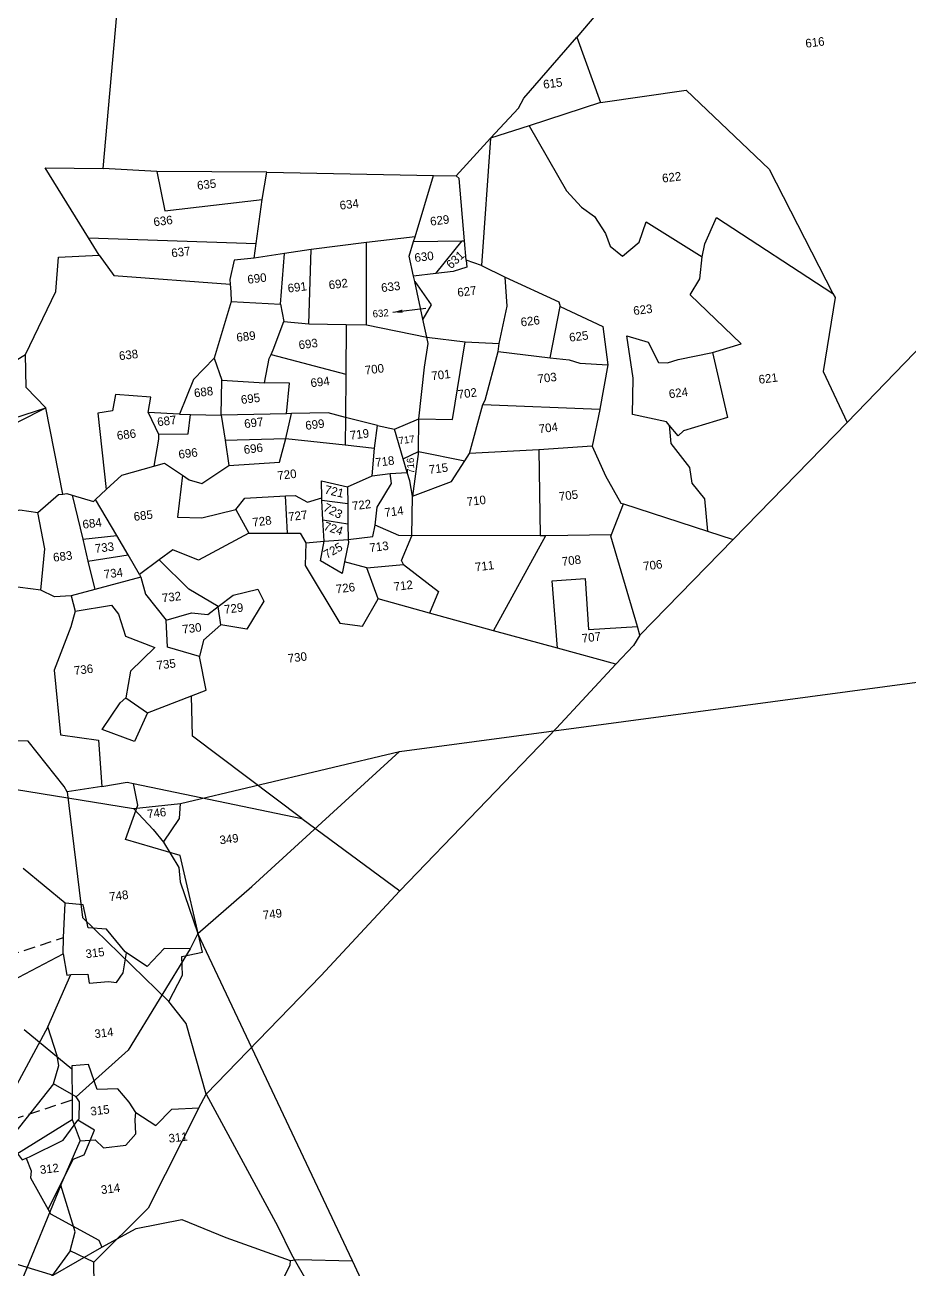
# Model space of a CAD drawing. Header units: metres. Extents: x 256559 to 258995, y 2202012 to 2204912.
# Drawn here: x 257346 to 257735, y 2203864 to 2204412 of the extents above; entities that cross this region are included whole.
import ezdxf

# ---------------------------------------------------------------- set-up
doc = ezdxf.new("R2010")
doc.units = ezdxf.units.M
doc.header["$MEASUREMENT"] = 0
doc.linetypes.add('DASHED', pattern=[0.75, 0.5, -0.25])
for name, color, linetype in [('OFF', 1, 'Continuous'), ('POLY_PARCEL', 6, 'Continuous'), ('POLY_SUBPARCEL', 6, 'DASHED'), ('SYM_ARROW', 1, 'Continuous'), ('TEXT_PARCEL', 7, 'Continuous')]:
    doc.layers.add(name, color=color, linetype=linetype)
doc.styles.get("Standard").update_dxf_attribs({"font": 'simplex.shx'})
doc.styles.add('TEXT_MAP', font='', dxfattribs={"height": 2.5})
doc.styles.get('TEXT_MAP').set_extended_font_data('Kruti Dev 050')
doc.dimstyles.get("Standard").update_dxf_attribs({"dimtxt": 0.18, "dimasz": 0.18, "dimexe": 0.18, "dimexo": 0.0625, "dimgap": 0.09, "dimtad": 0, "dimtih": 1, "dimtoh": 1, "dimdec": 4, "dimzin": 0, "dimdsep": 46, "dimtxsty": 'Standard', "dimcen": 0.09, "dimadec": 0, "dimazin": 0, "dimtfac": 1, "dimtdec": 4, "dimtofl": 0, "dimtmove": 0, "dimatfit": 3, "dimfxl": 1, "dimtolj": 1, "dimtzin": 0, "dimarcsym": 0})

# ---------------------------------------------------------------- blocks, each defined once
blk = doc.blocks.new('TEXTARROW')
blk.add_leader([(0, 0), (8.64, 0)], dimstyle='Standard', override={"dimtxt": 2.5, "dimasz": 2.5, "dimexe": 1.25, "dimexo": 0.625, "dimgap": 0.625, "dimtad": 1, "dimtih": 0, "dimtoh": 0, "dimzin": 8, "dimcen": 2.5, "dimtofl": 1})

msp = doc.modelspace()

# ---------------------------------------------------------------- linework, layer by layer
at = {"layer": 'OFF'}
for points in [[(257510.95, 2204091.91), (257872.85, 2204140.33)], [(257414.53, 2204069.01), (257510.95, 2204091.91)], [(257324.03, 2204078.13), (257393.75, 2204066.83)], [(257393.75, 2204066.83), (257414.53, 2204069.01)]]:
    msp.add_lwpolyline(points, dxfattribs=at)
at = {"layer": 'POLY_PARCEL'}
for points in [[(257556.54, 2204508.32), (257599.91, 2204419.14), (257589.1, 2204406.3)], [(257380.38, 2204348.6), (257386.51, 2204416.17), (257390.89, 2204468.01), (257391.84, 2204473.57), (257392.21, 2204480.61)], [(257551.1, 2204361.85), (257563.36, 2204375.15), (257565.73, 2204379.46), (257589.1, 2204406.3)], [(257589.1, 2204406.3), (257599.46, 2204377.67)], [(257599.46, 2204377.67), (257637.33, 2204383.08), (257673.81, 2204348.26), (257701.92, 2204293.58)], [(257599.46, 2204377.67), (257568.05, 2204367.39)], [(257568.05, 2204367.39), (257551.1, 2204361.85)], [(257568.05, 2204367.39), (257584.61, 2204338.78), (257591.2, 2204331.56), (257596.84, 2204327.46), (257601.8, 2204319.92), (257603.72, 2204314.36), (257609.29, 2204309.97), (257616.57, 2204316.12), (257619.59, 2204325.09), (257644.28, 2204309.7)], [(257535.89, 2204345.34), (257551.1, 2204361.85)], [(257551.1, 2204361.85), (257547.06, 2204305.84)], [(257374, 2204317.98), (257354.84, 2204348.88), (257380.38, 2204348.6)], [(257404.12, 2204347.16), (257380.38, 2204348.6)], [(257404.12, 2204347.16), (257407.59, 2204329.95), (257450.42, 2204334.92)], [(257452.51, 2204346.9), (257404.12, 2204347.16)], [(257450.42, 2204334.92), (257452.51, 2204346.9)], [(257452.51, 2204346.9), (257525.94, 2204345.4)], [(257517.82, 2204318.5), (257525.94, 2204345.4)], [(257525.94, 2204345.4), (257535.89, 2204345.34)], [(257539.67, 2204316.73), (257537.3, 2204344.09), (257535.89, 2204345.34)], [(257447.85, 2204315.56), (257450.42, 2204334.92)], [(257644.28, 2204309.7), (257645.47, 2204315.43), (257650.64, 2204326.9), (257701.92, 2204293.58)], [(257374, 2204317.98), (257447.85, 2204315.56)], [(257378.75, 2204310.32), (257374, 2204317.98)], [(257517.82, 2204318.5), (257496.4, 2204315.89)], [(257517.19, 2204316.4), (257517.82, 2204318.5)], [(257446.99, 2204309.03), (257447.85, 2204315.56)], [(257472.08, 2204312.92), (257460.34, 2204311.1)], [(257471.01, 2204280.14), (257472.08, 2204312.92)], [(257496.4, 2204315.89), (257472.08, 2204312.92)], [(257496.52, 2204279.73), (257496.4, 2204315.89)], [(257517.17, 2204301.11), (257515.25, 2204309.97), (257517.19, 2204316.4)], [(257517.19, 2204316.4), (257538.64, 2204316.71)], [(257526.95, 2204302.3), (257538.64, 2204316.71)], [(257538.64, 2204316.71), (257539.67, 2204316.73)], [(257540.41, 2204308.14), (257539.67, 2204316.73)], [(257346.3, 2204266.72), (257359.63, 2204294.43), (257360.74, 2204309.53), (257378.75, 2204310.32)], [(257378.75, 2204310.32), (257385.2, 2204301.46), (257436.43, 2204297.56)], [(257446.99, 2204309.03), (257438.18, 2204308.13), (257436.3, 2204299.72), (257436.43, 2204297.56)], [(257460.34, 2204311.1), (257446.99, 2204309.03)], [(257458.55, 2204288.75), (257460.34, 2204311.1)], [(257540.41, 2204308.14), (257540.67, 2204305.1), (257534.65, 2204303.24), (257526.95, 2204302.3)], [(257547.06, 2204305.84), (257540.41, 2204308.14)], [(257648.84, 2204267.46), (257661.54, 2204271.38), (257639.1, 2204292.88), (257643.25, 2204299.98), (257644.28, 2204309.7)], [(257526.95, 2204302.3), (257517.17, 2204301.11)], [(257517.67, 2204298.81), (257517.17, 2204301.11)], [(257547.06, 2204305.84), (257557.5, 2204300.63)], [(257554.84, 2204271.46), (257558.36, 2204287.88), (257557.5, 2204300.63)], [(257557.5, 2204300.63), (257581.16, 2204289.78), (257581.72, 2204287.8)], [(257436.43, 2204297.56), (257436.64, 2204294.3), (257436.84, 2204289.97)], [(257517.67, 2204298.81), (257524.97, 2204288.48), (257521.28, 2204282.14)], [(257521.28, 2204282.14), (257517.67, 2204298.81)], [(257436.84, 2204289.97), (257429.36, 2204265.01)], [(257436.84, 2204289.97), (257458.55, 2204288.75)], [(257701.92, 2204293.58), (257702.93, 2204291.75), (257697.58, 2204259.22), (257708.15, 2204236.78)], [(257458.55, 2204288.75), (257460.05, 2204281.12)], [(257577.4, 2204265.23), (257581.72, 2204287.8)], [(257581.72, 2204287.8), (257600.59, 2204279.04), (257602.79, 2204262.14)], [(257454.41, 2204266.71), (257455.37, 2204268.73), (257460.05, 2204281.12)], [(257460.05, 2204281.12), (257471.01, 2204280.14)], [(257471.01, 2204280.14), (257487.5, 2204279.87)], [(257487.5, 2204279.87), (257487.3, 2204258.02)], [(257487.5, 2204279.87), (257496.52, 2204279.73)], [(257496.52, 2204279.73), (257522.97, 2204274.34)], [(257522.97, 2204274.34), (257521.28, 2204282.14)], [(257708.15, 2204236.78), (257750.28, 2204280.34)], [(257519.56, 2204238.26), (257521.99, 2204261.02), (257523.59, 2204271.49), (257522.97, 2204274.34)], [(257522.97, 2204274.34), (257539.94, 2204272.19)], [(257629.84, 2204235.5), (257628.61, 2204236.99), (257613.57, 2204240.26), (257613.93, 2204256.27), (257611.06, 2204274.94), (257620.57, 2204272.1), (257625.15, 2204263.07), (257629.07, 2204263), (257633.8, 2204264.48), (257648.84, 2204267.46)], [(257519.56, 2204238.26), (257534.3, 2204238.03), (257539.94, 2204272.19)], [(257539.94, 2204272.19), (257554.84, 2204271.46)], [(257547.73, 2204244.64), (257548.72, 2204246.55), (257554.44, 2204268.02)], [(257554.44, 2204268.02), (257554.84, 2204271.46)], [(257554.44, 2204268.02), (257577.4, 2204265.23)], [(257309.35, 2204244.35), (257346.3, 2204266.72)], [(257355.19, 2204243.16), (257346.47, 2204252.1), (257346.3, 2204266.72)], [(257429.36, 2204265.01), (257420.28, 2204255.6), (257414.11, 2204240.44)], [(257429.36, 2204265.01), (257432.68, 2204255.37)], [(257451.47, 2204254.24), (257453.51, 2204264.82), (257454.41, 2204266.71)], [(257454.41, 2204266.71), (257487.3, 2204258.02)], [(257577.4, 2204265.23), (257585.72, 2204264.29), (257590.43, 2204262.89), (257602.79, 2204262.14)], [(257648.84, 2204267.46), (257655.5, 2204238.98), (257636.03, 2204233), (257633.73, 2204230.81), (257629.84, 2204235.5)], [(257487.3, 2204258.02), (257487.13, 2204238.84)], [(257602.79, 2204262.14), (257599.3, 2204242.59)], [(257432.5, 2204239.87), (257432.68, 2204255.37), (257432.68, 2204255.37)], [(257432.68, 2204255.37), (257451.47, 2204254.24), (257451.47, 2204254.24)], [(257461.22, 2204240.56), (257462.47, 2204254.02), (257451.47, 2204254.24)], [(257400.25, 2204241.07), (257401.42, 2204247.81), (257385.87, 2204249.02), (257384.63, 2204241.82), (257378.16, 2204240.79), (257381.8, 2204207.14)], [(257315.74, 2204238.28), (257321.84, 2204232.49), (257355.19, 2204243.16)], [(257320.63, 2204224.02), (257319.94, 2204225.48), (257355.19, 2204243.16)], [(257362.74, 2204205.21), (257355.19, 2204243.16)], [(257414.11, 2204240.44), (257400.25, 2204241.07)], [(257400.25, 2204241.07), (257404.82, 2204231.59)], [(257414.11, 2204240.44), (257418.98, 2204240.29)], [(257461.22, 2204240.56), (257432.5, 2204239.87)], [(257460.87, 2204229.65), (257463.37, 2204240.62)], [(257463.37, 2204240.62), (257461.22, 2204240.56)], [(257487.13, 2204238.84), (257479.5, 2204241.01), (257463.37, 2204240.62)], [(257541.8, 2204223.09), (257547.73, 2204244.64)], [(257547.73, 2204244.64), (257599.3, 2204242.59)], [(257599.3, 2204242.59), (257599.27, 2204242.43), (257595.81, 2204226.36)], [(257404.82, 2204231.59), (257417.87, 2204231.75), (257418.98, 2204240.29)], [(257418.98, 2204240.29), (257432.5, 2204239.87)], [(257432.5, 2204239.87), (257434.15, 2204228.87)], [(257487.13, 2204238.84), (257487.02, 2204226.81)], [(257501.29, 2204235.43), (257487.13, 2204238.84)], [(257499.97, 2204225.4), (257501.29, 2204235.43)], [(257501.29, 2204235.43), (257508.8, 2204233.79)], [(257508.8, 2204233.79), (257519.56, 2204238.26)], [(257519.32, 2204223.91), (257519.56, 2204238.26)], [(257629.84, 2204235.5), (257630.46, 2204227.49), (257638.7, 2204216.9), (257639.78, 2204210), (257645.32, 2204203.1), (257646.72, 2204188.87)], [(257657.92, 2204185.24), (257708.15, 2204236.78)], [(257404.82, 2204231.59), (257404.88, 2204229.36), (257402.82, 2204217.46)], [(257434.15, 2204228.87), (257460.87, 2204229.65)], [(257435.81, 2204217.71), (257458.15, 2204219.24), (257460.87, 2204229.65)], [(257460.87, 2204229.65), (257487.02, 2204226.81)], [(257512.65, 2204220.73), (257508.8, 2204233.79)], [(257434.15, 2204228.87), (257435.81, 2204217.71)], [(257487.02, 2204226.81), (257499.97, 2204225.4)], [(257498.88, 2204213.22), (257499.97, 2204225.4)], [(257512.65, 2204220.73), (257519.32, 2204223.91)], [(257519.32, 2204223.91), (257516.71, 2204204.24)], [(257519.32, 2204223.91), (257539.75, 2204219.88)], [(257572.34, 2204224.66), (257541.8, 2204223.09)], [(257595.81, 2204226.36), (257572.34, 2204224.66)], [(257572.34, 2204224.66), (257572.88, 2204186.96)], [(257595.81, 2204226.36), (257601.74, 2204213.27), (257608.51, 2204201.22), (257609.65, 2204200.85)], [(257402.82, 2204217.46), (257407.4, 2204218.76), (257415.4, 2204213.46)], [(257514.43, 2204214.71), (257512.65, 2204220.73)], [(257516.71, 2204204.24), (257533.89, 2204210.72), (257539.75, 2204219.88)], [(257539.75, 2204219.88), (257541.8, 2204223.09)], [(257381.8, 2204207.14), (257388.72, 2204213.47), (257402.82, 2204217.46)], [(257415.4, 2204213.46), (257413.23, 2204195.02), (257423.89, 2204194.67), (257438.84, 2204198.36)], [(257415.4, 2204213.46), (257418.38, 2204211.49), (257423.94, 2204209.81), (257435.81, 2204217.71)], [(257488.08, 2204208.43), (257498.88, 2204213.22)], [(257498.88, 2204213.22), (257506.9, 2204214.22)], [(257500.21, 2204191.57), (257501.14, 2204199.39), (257507.44, 2204209.88), (257506.9, 2204214.22)], [(257506.9, 2204214.22), (257514.43, 2204214.71)], [(257516.71, 2204204.24), (257515.59, 2204211.07), (257514.43, 2204214.71)], [(257476.73, 2204203.61), (257476.7, 2204211.03), (257488.08, 2204208.43)], [(257488.08, 2204208.43), (257488.18, 2204200.86)], [(257351.66, 2204197.11), (257360.76, 2204205.02), (257362.74, 2204205.21)], [(257362.74, 2204205.21), (257364.52, 2204205.38), (257366.74, 2204204.73)], [(257366.74, 2204204.73), (257371.43, 2204185.33)], [(257366.74, 2204204.73), (257376.15, 2204201.99), (257377.04, 2204202.8)], [(257377.04, 2204202.8), (257381.8, 2204207.14)], [(257386.44, 2204187.01), (257377.04, 2204202.8)], [(257438.84, 2204198.36), (257442.8, 2204203.43), (257460.72, 2204204.39)], [(257460.72, 2204204.39), (257465.1, 2204204.63), (257470.39, 2204201.6), (257476.73, 2204203.61)], [(257461.62, 2204187.95), (257460.72, 2204204.39)], [(257476.8, 2204202.38), (257476.73, 2204203.61)], [(257488.18, 2204200.86), (257476.8, 2204202.38)], [(257477.25, 2204193.9), (257476.8, 2204202.38)], [(257516.41, 2204186.84), (257516.41, 2204186.84), (257516.71, 2204204.24)], [(257334.54, 2204195.86), (257343.8, 2204198.29), (257351.66, 2204197.11)], [(257353.01, 2204162.94), (257354.79, 2204181.02), (257351.66, 2204197.11)], [(257438.84, 2204198.36), (257444.68, 2204187.94)], [(257488.18, 2204200.86), (257488.3, 2204192.09)], [(257604.41, 2204187.37), (257609.65, 2204200.85)], [(257609.65, 2204200.85), (257646.72, 2204188.87)], [(257477.25, 2204193.9), (257488.3, 2204192.09)], [(257477.77, 2204184.43), (257477.25, 2204193.9)], [(257488.3, 2204192.09), (257488.39, 2204185.24)], [(257488.39, 2204185.24), (257499.18, 2204186.47), (257500.21, 2204191.57)], [(257516.41, 2204186.84), (257510.72, 2204186.95), (257500.21, 2204191.57)], [(257371.43, 2204185.33), (257386.44, 2204187.01)], [(257391.44, 2204178.46), (257386.44, 2204187.01)], [(257444.68, 2204187.94), (257422.41, 2204176.17), (257411.14, 2204180.58), (257405.15, 2204176.18)], [(257444.68, 2204187.94), (257461.62, 2204187.95)], [(257461.62, 2204187.95), (257467.24, 2204187.95), (257469.78, 2204183.69)], [(257512.72, 2204174.22), (257511.85, 2204175.9), (257516.41, 2204186.84)], [(257572.88, 2204186.96), (257516.41, 2204186.84)], [(257552.33, 2204145.05), (257575.44, 2204186.99)], [(257572.88, 2204186.96), (257575.44, 2204186.99)], [(257575.44, 2204186.99), (257604.41, 2204187.37)], [(257615.77, 2204146.84), (257604.11, 2204186.6), (257604.41, 2204187.37)], [(257646.72, 2204188.87), (257657.92, 2204185.24)], [(257371.43, 2204185.33), (257373.77, 2204175.66)], [(257469.78, 2204183.69), (257469.45, 2204173.71), (257484.66, 2204148.3), (257494.64, 2204147.09), (257501.65, 2204159.01)], [(257469.78, 2204183.69), (257477.77, 2204184.43)], [(257486.78, 2204175.43), (257485.67, 2204170.23), (257476.26, 2204175.87), (257477.77, 2204184.43)], [(257477.77, 2204184.43), (257488.39, 2204185.24)], [(257488.39, 2204185.24), (257488.56, 2204183.82), (257486.78, 2204175.43)], [(257657.92, 2204185.24), (257616.87, 2204143.09)], [(257373.77, 2204175.66), (257391.44, 2204178.46)], [(257373.77, 2204175.66), (257376.79, 2204163.15)], [(257396.5, 2204169.83), (257391.44, 2204178.46)], [(257405.15, 2204176.18), (257396.5, 2204169.83)], [(257431.11, 2204155.65), (257418.22, 2204163.37), (257405.15, 2204176.18)], [(257496.61, 2204172.67), (257486.78, 2204175.43)], [(257396.5, 2204169.83), (257397.09, 2204168.62)], [(257496.61, 2204172.67), (257512.72, 2204174.22)], [(257501.65, 2204159.01), (257496.61, 2204172.67)], [(257512.72, 2204174.22), (257528.19, 2204162.26), (257524.19, 2204152.8)], [(257353.01, 2204162.94), (257339.32, 2204164.63)], [(257397.09, 2204168.62), (257376.79, 2204163.15)], [(257397.09, 2204168.62), (257399.17, 2204161.18), (257408.18, 2204149.75)], [(257580.56, 2204137.32), (257578.24, 2204167.07), (257592.76, 2204167.98), (257594.21, 2204145.5), (257615.77, 2204146.84)], [(257366.4, 2204160.36), (257358.97, 2204159.88), (257353.01, 2204162.94)], [(257376.79, 2204163.15), (257366.4, 2204160.36)], [(257366.4, 2204160.36), (257368.12, 2204153.7)], [(257431.11, 2204155.65), (257437.77, 2204160.72), (257448.6, 2204163.4), (257451.28, 2204157.98), (257443.76, 2204145.66), (257432.35, 2204147.6)], [(257524.19, 2204152.8), (257501.65, 2204159.01)], [(257368.12, 2204153.7), (257366.19, 2204146.71), (257358.84, 2204127.6), (257361.69, 2204099.16), (257378.4, 2204096.87), (257379.92, 2204076.47)], [(257368.12, 2204153.7), (257384.11, 2204156.24), (257387.27, 2204152.39), (257390.27, 2204142.61), (257403.17, 2204137.62), (257392.5, 2204127.26), (257390.5, 2204115.45)], [(257408.18, 2204149.75), (257419.31, 2204152.85), (257426.54, 2204152.18), (257431.11, 2204155.65)], [(257432.35, 2204147.6), (257431.11, 2204155.65)], [(257552.33, 2204145.05), (257524.19, 2204152.8)], [(257422.91, 2204133.7), (257408.78, 2204137.76), (257408.18, 2204149.75)], [(257432.35, 2204147.6), (257424.58, 2204140.94), (257422.91, 2204133.7)], [(257580.56, 2204137.32), (257552.33, 2204145.05)], [(257616.87, 2204143.09), (257614, 2204138.58), (257606.32, 2204130.26)], [(257616.87, 2204143.09), (257615.77, 2204146.84)], [(257606.32, 2204130.26), (257580.56, 2204137.32)], [(257364.59, 2204074.13), (257363.3, 2204076.42), (257347.42, 2204096.44), (257338.58, 2204096.52), (257331.96, 2204099.5), (257316.8, 2204100.18), (257305.83, 2204117.47), (257309.07, 2204122), (257307.7, 2204135.32)], [(257419.31, 2204116.33), (257425.83, 2204118.83), (257422.91, 2204133.7)], [(257606.32, 2204130.26), (257580.17, 2204102.07), (257511.19, 2204030.45)], [(257399.91, 2204108.92), (257394.22, 2204096.27), (257379.94, 2204101.53), (257387.97, 2204113.35), (257390.5, 2204115.45)], [(257390.5, 2204115.45), (257399.91, 2204108.92)], [(257399.91, 2204108.92), (257419.31, 2204116.33)], [(257468.01, 2204062.32), (257419.84, 2204098.66), (257419.31, 2204116.33)], [(257422.2, 2204011.66), (257445.91, 2204032.47), (257510.95, 2204091.91)], [(257379.92, 2204076.47), (257364.59, 2204074.13)], [(257379.92, 2204076.47), (257391.09, 2204078.3), (257393.78, 2204077.74)], [(257409.43, 2203981.79), (257415.47, 2203993.42), (257415.14, 2204001.53), (257424.16, 2204003.54), (257414.3, 2204046.13), (257390.33, 2204053.04), (257395.71, 2204068.21), (257393.78, 2204077.74)], [(257393.78, 2204077.74), (257468.01, 2204062.32)], [(257364.59, 2204074.13), (257371.39, 2204018.79), (257409.43, 2203981.79)], [(257393.75, 2204066.83), (257402.48, 2204057.53), (257406.96, 2204051.9)], [(257406.96, 2204051.9), (257414.04, 2204062.32), (257414.53, 2204069.01)], [(257468.01, 2204062.32), (257511.19, 2204030.45)], [(257406.96, 2204051.9), (257413.73, 2204040.77), (257414.32, 2204034.53), (257414.32, 2204034.53), (257414.32, 2204034.53), (257422.2, 2204011.66)], [(257363.76, 2204025.08), (257345.25, 2204040.32)], [(257511.19, 2204030.45), (257476.27, 2203993.14), (257425.88, 2203940.96)], [(257362.94, 2204009.91), (257363.76, 2204025.08)], [(257390.77, 2204003.25), (257390.14, 2204003.67), (257381.97, 2204013.68), (257373.82, 2204014.16), (257371.61, 2204024.41), (257363.76, 2204025.08)], [(257422.2, 2204011.66), (257418.79, 2204005.02)], [(257490.28, 2203867.57), (257483.88, 2203881.26), (257422.2, 2204011.66)], [(257362.89, 2204002.72), (257362.94, 2204009.91)], [(257418.79, 2204005.02), (257391.49, 2203960.33), (257368.55, 2203939.77)], [(257418.79, 2204005.02), (257407.29, 2204005.09), (257399.82, 2203997.23), (257390.77, 2204003.25)], [(257330.4, 2203984.83), (257334.84, 2203988.1), (257362.89, 2204002.72)], [(257362.89, 2204002.72), (257364.39, 2203993.41), (257366.2, 2203993.61)], [(257366.2, 2203993.61), (257373.65, 2203993.82), (257374.29, 2203989.86), (257382.78, 2203990.56), (257386.39, 2203990.18), (257389.28, 2203994.41), (257390.77, 2204003.25)], [(257356.09, 2203970.62), (257366.2, 2203993.61)], [(257425.88, 2203940.96), (257417, 2203972.12), (257409.43, 2203981.79)], [(257356.09, 2203970.62), (257330.48, 2203923.35), (257319.27, 2203907.6), (257288.22, 2203933.73)], [(257366.62, 2203951.92), (257345.63, 2203969.25)], [(257358.63, 2203945.53), (257360.9, 2203953.57), (257360.22, 2203957.86), (257356.09, 2203970.62)], [(257394.84, 2203932.96), (257391.93, 2203937.51), (257386.85, 2203943.36), (257377.74, 2203943.01), (257374.02, 2203954.05), (257366.6, 2203953.52), (257366.62, 2203951.92)], [(257366.62, 2203951.92), (257366.77, 2203938.51)], [(257358.63, 2203945.53), (257338.62, 2203920.29), (257344.79, 2203912.13), (257346.47, 2203912.75)], [(257368.55, 2203939.77), (257358.63, 2203945.53)], [(257369.3, 2203929.51), (257369.81, 2203930.19), (257370.04, 2203937.66), (257368.55, 2203939.77)], [(257422.63, 2203934.95), (257425.88, 2203940.96)], [(257425.88, 2203940.96), (257457.33, 2203882.73), (257463.45, 2203870.32), (257495.2, 2203815.09), (257503.2, 2203799.23)], [(257366.77, 2203938.51), (257366.87, 2203929.78)], [(257422.63, 2203934.95), (257400.21, 2203890.72), (257376.34, 2203867.05)], [(257394.84, 2203932.96), (257403.59, 2203927.24), (257410.75, 2203934.38), (257422.63, 2203934.95)], [(257338.22, 2203912.03), (257366.87, 2203929.78)], [(257346.47, 2203912.75), (257348.04, 2203913.33), (257362.85, 2203920.78), (257369.3, 2203929.51)], [(257356.18, 2203890.18), (257367.18, 2203912.39), (257372.11, 2203914.24), (257376.59, 2203925.08), (257369.3, 2203929.51)], [(257366.87, 2203929.78), (257370.26, 2203920.43)], [(257370.26, 2203920.43), (257376.9, 2203920.92), (257380.58, 2203917.35), (257390.49, 2203918.47), (257394.78, 2203923.58), (257394.58, 2203929.69), (257394.84, 2203932.96)], [(257361.76, 2203900.86), (257370.26, 2203920.43)], [(257346.47, 2203912.75), (257348.77, 2203907.27), (257348.5, 2203904.17), (257356.18, 2203890.18)], [(257361.76, 2203900.86), (257344.31, 2203858.4), (257327.93, 2203830.19), (257295.46, 2203855.82)], [(257365.9, 2203872.01), (257368.09, 2203880.43), (257361.76, 2203900.86)], [(257356.18, 2203890.18), (257357.21, 2203888.31), (257378.52, 2203876.64), (257379.86, 2203873.57)], [(257285.38, 2203888.21), (257320.69, 2203863.2), (257338.15, 2203867.44), (257356.99, 2203861.75)], [(257379.86, 2203873.57), (257395.05, 2203881.87), (257415.14, 2203885.75), (257434.55, 2203877.81), (257462.79, 2203867.79)], [(257356.99, 2203861.75), (257358.37, 2203861.34), (257379.86, 2203873.57)], [(257365.9, 2203872.01), (257347.06, 2203846.18), (257354.36, 2203836.81)], [(257376.34, 2203867.05), (257365.9, 2203872.01)], [(257462.79, 2203867.79), (257466.3, 2203868.21), (257490.28, 2203867.57)], [(257378.02, 2203855.93), (257376.55, 2203856.92), (257376.34, 2203867.05)], [(257462.79, 2203867.79), (257462.72, 2203865.67), (257452.3, 2203844.68)], [(257501.92, 2203842.66), (257490.28, 2203867.57)]]:
    msp.add_lwpolyline(points, dxfattribs=at)
at = {"layer": 'POLY_SUBPARCEL', "ltscale": 10}
for points in [[(257295.57, 2204001.25), (257331.57, 2204008.83), (257338.54, 2204001.98), (257362.94, 2204009.91)], [(257299.75, 2203925.01), (257334.41, 2203936.08), (257340.66, 2203929.83), (257366.77, 2203938.51)]]:
    msp.add_lwpolyline(points, dxfattribs=at)

# ---------------------------------------------------------------- block references
at = {"layer": 'SYM_ARROW', "xscale": 1.687708039305978, "yscale": 1.687708039305978, "zscale": 1.687708039305978, "rotation": 7.063686493955812}
msp.add_blockref('TEXTARROW', (257508.08, 2204285.22), dxfattribs=at)

# ---------------------------------------------------------------- texts
at = {"layer": 'TEXT_PARCEL', "style": 'TEXT_MAP'}
for s, height, rotation, p in [('616', 3.797, 7.0637, (257690.01, 2204401.7)), ('615', 3.797, 7.0637, (257574.52, 2204383.67)), ('622', 3.797, 7.0637, (257626.9, 2204342.32)), ('635', 3.797, 7.0637, (257422.04, 2204339.13)), ('634', 3.797, 7.0637, (257484.85, 2204330.4)), ('629', 3.797, 7.0637, (257524.72, 2204323.33)), ('636', 3.797, 7.0637, (257402.86, 2204323.09)), ('637', 3.797, 7.0637, (257410.7, 2204309.38)), ('630', 3.797, 7.0637, (257517.83, 2204307.32)), ('631', 3.797, 42.9532, (257533.72, 2204304.11)), ('690', 3.797, 7.0637, (257444.22, 2204297.75)), ('691', 3.797, 7.0637, (257461.95, 2204293.89)), ('692', 3.797, 7.0637, (257480.04, 2204295.31)), ('633', 3.797, 7.0637, (257503.14, 2204294.09)), ('627', 3.797, 7.0637, (257536.69, 2204292.04)), ('632', 3.164, 5.0559, (257499.3, 2204282.93)), ('623', 3.797, 7.0637, (257614.2, 2204283.99)), ('626', 3.797, 7.0637, (257564.59, 2204278.98)), ('689', 3.797, 7.0637, (257439.38, 2204272.23)), ('693', 3.797, 7.0637, (257466.79, 2204268.92)), ('625', 3.797, 7.0637, (257585.97, 2204272.25)), ('638', 3.797, 7.0637, (257387.65, 2204264.11)), ('700', 3.797, 7.0637, (257495.95, 2204257.79)), ('694', 3.797, 7.0637, (257472.04, 2204252.2)), ('701', 3.797, 7.0637, (257525.27, 2204255.29)), ('703', 3.797, 7.0637, (257572.03, 2204253.97)), ('621', 3.797, 7.0637, (257669.42, 2204253.73)), ('688', 3.797, 7.0637, (257420.71, 2204247.78)), ('702', 3.797, 7.0637, (257536.89, 2204247.15)), ('624', 3.797, 7.0637, (257629.87, 2204247.37)), ('695', 3.797, 7.0637, (257441.37, 2204244.82)), ('687', 3.797, 7.0637, (257404.51, 2204235.04)), ('697', 3.797, 7.0637, (257442.82, 2204234.21)), ('699', 3.797, 7.0637, (257469.73, 2204233.45)), ('704', 3.797, 7.0637, (257572.56, 2204231.96)), ('686', 3.797, 7.0637, (257386.72, 2204229.05)), ('719', 3.797, 7.0637, (257489.37, 2204229.14)), ('717', 3.164, 7.0637, (257510.82, 2204227.1)), ('696', 3.797, 7.0637, (257413.88, 2204220.74)), ('696', 3.797, 7.0637, (257442.61, 2204222.82)), ('718', 3.797, 7.0637, (257500.51, 2204217.17)), ('716', 3.164, 91.866, (257517.55, 2204214.2)), ('715', 3.797, 7.0637, (257524.15, 2204214.06)), ('720', 3.797, 7.0637, (257457.44, 2204211.37)), ('721', 3.797, 347.0125, (257477.73, 2204205.45)), ('722', 3.797, 7.0637, (257490.32, 2204198.02)), ('710', 3.797, 7.0637, (257540.85, 2204199.87)), ('705', 3.797, 7.0637, (257581.43, 2204202.19)), ('685', 3.797, 7.0637, (257394.12, 2204193.36)), ('727', 3.797, 7.0637, (257462.21, 2204193.25)), ('723', 3.797, 333.3932, (257477.07, 2204198)), ('714', 3.797, 7.0637, (257504.58, 2204195.14)), ('684', 3.797, 7.0637, (257371.6, 2204189.93)), ('728', 3.797, 7.0637, (257446.43, 2204190.84)), ('724', 3.797, 342.3047, (257477.29, 2204189.49)), ('683', 3.797, 7.0637, (257358.63, 2204175.39)), ('733', 3.797, 7.0637, (257377.02, 2204179.28)), ('725', 3.797, 29.6685, (257478.98, 2204176.6)), ('713', 3.797, 7.0637, (257497.99, 2204179.63)), ('711', 3.797, 7.0637, (257544.49, 2204171.12)), ('708', 3.797, 7.0637, (257582.72, 2204173.55)), ('706', 3.797, 7.0637, (257618.58, 2204171.5)), ('734', 3.797, 7.0637, (257380.97, 2204167.95)), ('726', 3.797, 7.0637, (257483.2, 2204161.45)), ('712', 3.797, 7.0637, (257508.67, 2204162.48)), ('732', 3.797, 7.0637, (257406.59, 2204157.49)), ('729', 3.797, 7.0637, (257433.97, 2204152.47)), ('730', 3.797, 7.0637, (257415.55, 2204143.72)), ('707', 3.797, 7.0637, (257591.52, 2204139.72)), ('735', 3.797, 7.0637, (257404.22, 2204127.86)), ('730', 3.797, 7.0637, (257462.02, 2204130.91)), ('736', 3.797, 7.0637, (257367.83, 2204125.53)), ('746', 3.747, 6.8692, (257400.09, 2204062.45)), ('349', 3.747, 6.8692, (257431.96, 2204050.96)), ('748', 3.797, 7.0637, (257383.37, 2204025.99)), ('749', 3.797, 7.0637, (257451.03, 2204017.89)), ('315', 3.747, 6.8692, (257372.93, 2204000.85)), ('314', 3.747, 6.8692, (257376.86, 2203965.64)), ('315', 3.797, 7.0637, (257375.06, 2203931.49)), ('311', 3.747, 6.8692, (257409.53, 2203919.59)), ('312', 3.747, 6.8692, (257352.81, 2203905.79)), ('314', 3.797, 7.0637, (257379.7, 2203896.96))]:
    msp.add_text(s, height=height, rotation=rotation, dxfattribs=at).set_placement(p)

doc.saveas('drawing.dxf')
